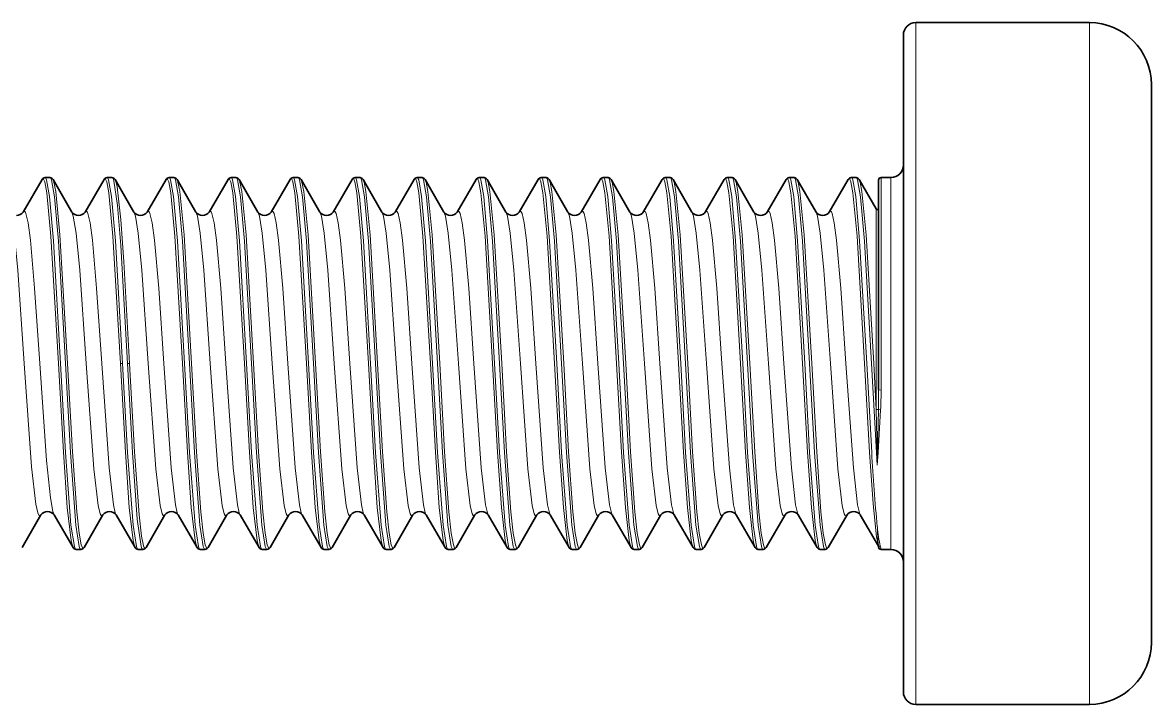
# Model space of a CAD drawing. Extents: x 145 to 857, y 42 to 790.
# Drawn here: x 719.1 to 728.2, y 357.09 to 362.59 of the extents above; entities that cross this region are included whole.
import ezdxf

# ---------------------------------------------------------------- set-up
doc = ezdxf.new("R2010")
doc.units = 0

msp = doc.modelspace()

# ---------------------------------------------------------------- linework, layer by layer
at = {"color": 7, "lineweight": 13, "ltscale": 0.101711}
for p, q in [((726.3007, 358.5208), (726.3007, 362.5892)), ((727.7007, 358.5208), (727.7007, 362.5892))]:
    msp.add_line(p, q, dxfattribs=at)
at = {"color": 7, "lineweight": 35, "ltscale": 0.034999}
for p, q in [((726.3007, 362.5892), (727.7007, 362.5892)), ((726.3007, 357.0892), (727.7007, 357.0892))]:
    msp.add_line(p, q, dxfattribs=at)
at = {"color": 7, "lineweight": 35, "ltscale": 0.098013}
msp.add_line((726.2007, 358.5687), (726.2007, 362.4892), dxfattribs=at)
at = {"color": 7, "lineweight": 35, "ltscale": 0.083218}
msp.add_line((728.2007, 358.7605), (728.2007, 362.0892), dxfattribs=at)
at = {"color": 7, "lineweight": 35, "ltscale": 0.000984192}
for p, q in [((719.2803, 361.3392), (719.3196, 361.3392)), ((719.7803, 361.3392), (719.8196, 361.3392)), ((720.2803, 361.3392), (720.3196, 361.3392)), ((720.7803, 361.3392), (720.8196, 361.3392)), ((721.2803, 361.3392), (721.3196, 361.3392)), ((721.7803, 361.3392), (721.8196, 361.3392)), ((722.2803, 361.3392), (722.3196, 361.3392)), ((722.7803, 361.3392), (722.8196, 361.3392)), ((723.2803, 361.3392), (723.3196, 361.3392)), ((723.7803, 361.3392), (723.8196, 361.3392)), ((724.2803, 361.3392), (724.3196, 361.3392)), ((724.7803, 361.3392), (724.8196, 361.3392)), ((725.2803, 361.3392), (725.3196, 361.3392)), ((725.7803, 361.3392), (725.8196, 361.3392)), ((719.5303, 358.3392), (719.5696, 358.3392)), ((720.0303, 358.3392), (720.0696, 358.3392)), ((720.5303, 358.3392), (720.5696, 358.3392)), ((721.0303, 358.3392), (721.0696, 358.3392)), ((721.5303, 358.3392), (721.5696, 358.3392)), ((722.0303, 358.3392), (722.0696, 358.3392)), ((722.5303, 358.3392), (722.5696, 358.3392)), ((723.0303, 358.3392), (723.0696, 358.3392)), ((723.5303, 358.3392), (723.5696, 358.3392)), ((724.0303, 358.3392), (724.0696, 358.3392)), ((724.5303, 358.3392), (724.5696, 358.3392)), ((725.0303, 358.3392), (725.0696, 358.3392)), ((725.5303, 358.3392), (725.5696, 358.3392))]:
    msp.add_line(p, q, dxfattribs=at)
at = {"color": 7, "lineweight": 13, "ltscale": 0.042844}
msp.add_line((726.0208, 359.6255), (726.0208, 361.3392), dxfattribs=at)
at = {"color": 7, "lineweight": 35, "ltscale": 0.001999}
for p, q in [((726.0208, 361.3392), (726.1007, 361.3392)), ((726.0208, 358.3392), (726.1007, 358.3392))]:
    msp.add_line(p, q, dxfattribs=at)
at = {"color": 7, "lineweight": 13, "ltscale": 0.055478}
msp.add_line((726.1007, 359.1201), (726.1007, 361.3392), dxfattribs=at)
at = {"color": 7, "lineweight": 35, "ltscale": 0.007572}
for p, q in [((719.2556, 361.3229), (719.1036, 361.0609)), ((719.7556, 361.3229), (719.6036, 361.0609)), ((720.2556, 361.3229), (720.1036, 361.0609)), ((720.7556, 361.3229), (720.6036, 361.0609)), ((721.2556, 361.3229), (721.1036, 361.0609)), ((721.7556, 361.3229), (721.6036, 361.0609)), ((722.2556, 361.3229), (722.1036, 361.0609)), ((722.7556, 361.3229), (722.6036, 361.0609)), ((723.2556, 361.3229), (723.1036, 361.0609)), ((723.7556, 361.3229), (723.6036, 361.0609)), ((724.2556, 361.3229), (724.1036, 361.0609)), ((724.7556, 361.3229), (724.6036, 361.0609)), ((725.2556, 361.3229), (725.1036, 361.0609)), ((725.7556, 361.3229), (725.6036, 361.0609)), ((719.5056, 358.3556), (719.3536, 358.6175)), ((720.0056, 358.3556), (719.8536, 358.6175)), ((720.5056, 358.3556), (720.3536, 358.6175)), ((721.0056, 358.3556), (720.8536, 358.6175)), ((721.5056, 358.3556), (721.3536, 358.6175)), ((722.0056, 358.3556), (721.8536, 358.6175)), ((722.5056, 358.3556), (722.3536, 358.6175)), ((723.0056, 358.3556), (722.8536, 358.6175)), ((723.5056, 358.3556), (723.3536, 358.6175)), ((724.0056, 358.3556), (723.8536, 358.6175)), ((724.5056, 358.3556), (724.3536, 358.6175)), ((725.0056, 358.3556), (724.8536, 358.6175)), ((725.5056, 358.3556), (725.3536, 358.6175))]:
    msp.add_line(p, q, dxfattribs=at)
at = {"color": 7, "lineweight": 35, "ltscale": 0.007571}
for p, q in [((719.3444, 361.3229), (719.4963, 361.0609)), ((719.8444, 361.3229), (719.9963, 361.0609)), ((720.3444, 361.3229), (720.4963, 361.0609)), ((720.8444, 361.3229), (720.9963, 361.0609)), ((721.3444, 361.3229), (721.4963, 361.0609)), ((721.8444, 361.3229), (721.9963, 361.0609)), ((722.3444, 361.3229), (722.4963, 361.0609)), ((722.8444, 361.3229), (722.9963, 361.0609)), ((723.3444, 361.3229), (723.4963, 361.0609)), ((723.8444, 361.3229), (723.9963, 361.0609)), ((724.3444, 361.3229), (724.4963, 361.0609)), ((724.8444, 361.3229), (724.9963, 361.0609)), ((725.3444, 361.3229), (725.4963, 361.0609)), ((719.0944, 358.3556), (719.2463, 358.6175)), ((719.5944, 358.3556), (719.7463, 358.6175)), ((720.0944, 358.3556), (720.2463, 358.6175)), ((720.5944, 358.3556), (720.7463, 358.6175)), ((721.0944, 358.3556), (721.2463, 358.6175)), ((721.5944, 358.3556), (721.7463, 358.6175)), ((722.0944, 358.3556), (722.2463, 358.6175)), ((722.5944, 358.3556), (722.7463, 358.6175)), ((723.0944, 358.3556), (723.2463, 358.6175)), ((723.5944, 358.3556), (723.7463, 358.6175)), ((724.0944, 358.3556), (724.2463, 358.6175)), ((724.5944, 358.3556), (724.7463, 358.6175)), ((725.0944, 358.3556), (725.2463, 358.6175)), ((725.5944, 358.3556), (725.7463, 358.6175))]:
    msp.add_line(p, q, dxfattribs=at)
at = {"color": 7, "lineweight": 35, "ltscale": 0.00686}
msp.add_line((725.8444, 361.3229), (725.9821, 361.0855), dxfattribs=at)
at = {"color": 7, "lineweight": 35, "ltscale": 0.042273}
msp.add_line((726.0007, 359.6283), (726.0007, 361.3192), dxfattribs=at)
at = {"color": 7, "lineweight": 13, "ltscale": 0.031158}
msp.add_line((725.9821, 359.8392), (725.9821, 361.0855), dxfattribs=at)
at = {"color": 7, "lineweight": 13, "ltscale": 0.017906}
for p, q in [((719.4278, 359.1241), (719.3879, 359.8392)), ((719.9278, 359.1241), (719.8879, 359.8392)), ((720.4278, 359.1241), (720.3879, 359.8392)), ((720.9278, 359.1241), (720.8879, 359.8392)), ((721.4278, 359.1241), (721.3879, 359.8392)), ((721.9278, 359.1241), (721.8879, 359.8392)), ((722.4278, 359.1241), (722.3879, 359.8392)), ((722.9278, 359.1241), (722.8879, 359.8392)), ((723.4278, 359.1241), (723.3879, 359.8392)), ((723.9278, 359.1241), (723.8879, 359.8392)), ((724.4278, 359.1241), (724.3879, 359.8392)), ((724.9278, 359.1241), (724.8879, 359.8392)), ((725.4278, 359.1241), (725.3879, 359.8392)), ((725.9278, 359.1241), (725.8879, 359.8392))]:
    msp.add_line(p, q, dxfattribs=at)
at = {"color": 7, "lineweight": 13, "ltscale": 0.018029}
for p, q in [((719.4451, 359.1201), (719.4053, 359.8401)), ((719.9451, 359.1201), (719.9053, 359.8401)), ((720.4451, 359.1201), (720.4053, 359.8401)), ((720.9451, 359.1201), (720.9053, 359.8401)), ((721.4451, 359.1201), (721.4053, 359.8401)), ((721.9451, 359.1201), (721.9053, 359.8401)), ((722.4451, 359.1201), (722.4053, 359.8401)), ((722.9451, 359.1201), (722.9053, 359.8401)), ((723.4451, 359.1201), (723.4053, 359.8401)), ((723.9451, 359.1201), (723.9053, 359.8401)), ((724.4451, 359.1201), (724.4053, 359.8401)), ((724.9451, 359.1201), (724.9053, 359.8401)), ((725.4451, 359.1201), (725.4053, 359.8401)), ((725.9451, 359.1201), (725.9053, 359.8401))]:
    msp.add_line(p, q, dxfattribs=at)
at = {"color": 7, "lineweight": 13, "ltscale": 0.017982}
for p, q in [((719.4844, 359.1201), (719.4447, 359.8383)), ((719.9844, 359.1201), (719.9447, 359.8383)), ((720.4844, 359.1201), (720.4447, 359.8383)), ((720.9844, 359.1201), (720.9447, 359.8383)), ((721.4844, 359.1201), (721.4447, 359.8383)), ((721.9844, 359.1201), (721.9447, 359.8383)), ((722.4844, 359.1201), (722.4447, 359.8383)), ((722.9844, 359.1201), (722.9447, 359.8383)), ((723.4844, 359.1201), (723.4447, 359.8383)), ((723.9844, 359.1201), (723.9447, 359.8383)), ((724.4844, 359.1201), (724.4447, 359.8383)), ((724.9844, 359.1201), (724.9447, 359.8383)), ((725.4844, 359.1201), (725.4447, 359.8383)), ((725.9844, 359.1201), (725.9447, 359.8383))]:
    msp.add_line(p, q, dxfattribs=at)
at = {"color": 7, "lineweight": 13, "ltscale": 0.017865}
for p, q in [((719.5018, 359.1257), (719.462, 359.8392)), ((720.0018, 359.1257), (719.962, 359.8392)), ((720.5018, 359.1257), (720.462, 359.8392)), ((721.0018, 359.1257), (720.962, 359.8392)), ((721.5018, 359.1257), (721.462, 359.8392)), ((722.0018, 359.1257), (721.962, 359.8392)), ((722.5018, 359.1257), (722.462, 359.8392)), ((723.0018, 359.1257), (722.962, 359.8392)), ((723.5018, 359.1257), (723.462, 359.8392)), ((724.0018, 359.1257), (723.962, 359.8392)), ((724.5018, 359.1257), (724.462, 359.8392)), ((725.0018, 359.1257), (724.962, 359.8392)), ((725.5018, 359.1257), (725.462, 359.8392))]:
    msp.add_line(p, q, dxfattribs=at)
at = {"color": 7, "lineweight": 13, "ltscale": 0.000433995}
msp.add_line((719.9053, 359.8401), (719.8879, 359.8392), dxfattribs=at)
at = {"color": 7, "lineweight": 13, "ltscale": 0.000433954}
msp.add_line((719.962, 359.8392), (719.9447, 359.8383), dxfattribs=at)
at = {"color": 7, "lineweight": 13, "ltscale": 0.009301}
msp.add_line((725.9821, 359.4677), (725.962, 359.8392), dxfattribs=at)
at = {"color": 7, "lineweight": 13, "ltscale": 0.009287}
msp.add_line((725.9821, 359.4677), (725.9821, 359.8392), dxfattribs=at)
at = {"color": 7, "lineweight": 13, "ltscale": 0.004015}
msp.add_line((726.0007, 359.6283), (725.9994, 359.4677), dxfattribs=at)
at = {"color": 7, "lineweight": 13, "ltscale": 0.00043335}
msp.add_line((725.9821, 359.4677), (725.9994, 359.4677), dxfattribs=at)
at = {"color": 7, "lineweight": 13, "ltscale": 0.008682}
for p, q in [((725.9886, 359.1205), (725.9821, 359.4677)), ((725.9994, 359.4677), (725.9928, 359.1205))]:
    msp.add_line(p, q, dxfattribs=at)
at = {"color": 7, "lineweight": 13, "ltscale": 0.008619}
msp.add_line((726.0167, 359.4643), (725.997, 359.1201), dxfattribs=at)
at = {"color": 7, "lineweight": 13, "ltscale": 0.000440197}
msp.add_line((725.9994, 359.4677), (726.0167, 359.4643), dxfattribs=at)
at = {"color": 7, "lineweight": 13, "ltscale": 0.002539}
for p, q in [((725.9907, 359.0187), (725.9844, 359.1201)), ((725.997, 359.1201), (725.9907, 359.0187))]:
    msp.add_line(p, q, dxfattribs=at)
at = {"color": 7, "lineweight": 13, "ltscale": 0.00010376}
msp.add_line((725.9886, 359.1205), (725.9928, 359.1205), dxfattribs=at)
at = {"color": 7, "lineweight": 13, "ltscale": 0.002544}
msp.add_line((725.9886, 359.1205), (725.9907, 359.0187), dxfattribs=at)
at = {"color": 7, "lineweight": 13, "ltscale": 0.000105752}
msp.add_line((725.9928, 359.1205), (725.997, 359.1201), dxfattribs=at)
at = {"color": 7, "lineweight": 13, "ltscale": 0.019522}
msp.add_line((726.1007, 358.3392), (726.1007, 359.1201), dxfattribs=at)
at = {"color": 7, "lineweight": 35, "ltscale": 0.029282}
msp.add_line((728.2007, 357.5892), (728.2007, 358.7605), dxfattribs=at)
at = {"color": 7, "lineweight": 35, "ltscale": 0.00726}
msp.add_line((725.9994, 358.3663), (725.8536, 358.6175), dxfattribs=at)
at = {"color": 7, "lineweight": 35, "ltscale": 0.034488}
msp.add_line((726.2007, 357.1892), (726.2007, 358.5687), dxfattribs=at)
at = {"color": 7, "lineweight": 13, "ltscale": 0.035789}
for p, q in [((726.3007, 357.0892), (726.3007, 358.5208)), ((727.7007, 357.0892), (727.7007, 358.5208))]:
    msp.add_line(p, q, dxfattribs=at)
at = {"color": 7, "lineweight": 13, "ltscale": 0.000205978}
msp.add_line((725.9994, 358.3709), (726.0006, 358.3627), dxfattribs=at)
at = {"color": 7, "lineweight": 13, "ltscale": 0.000113678}
msp.add_line((725.9994, 358.3709), (725.9994, 358.3663), dxfattribs=at)
at = {"color": 7, "lineweight": 35, "ltscale": 9.50587e-05}
msp.add_line((725.9994, 358.3663), (726.0006, 358.3627), dxfattribs=at)
at = {"color": 7, "lineweight": 35, "ltscale": 7.01904e-05}
msp.add_line((726.0007, 358.3592), (726.0007, 358.362), dxfattribs=at)
at = {"color": 7, "lineweight": 13, "ltscale": 0.00048842}
msp.add_line((726.0167, 358.3612), (726.0208, 358.3421), dxfattribs=at)
at = {"color": 7, "lineweight": 13, "ltscale": 7.17163e-05}
msp.add_line((726.0208, 358.3392), (726.0208, 358.3421), dxfattribs=at)
at = {"color": 7, "lineweight": 13}
for points in [[(719.4053, 359.8401), (719.3481, 360.8274), (719.3167, 361.1852), (719.2926, 361.3213), (719.2872, 361.3336), (719.2844, 361.3372), (719.2817, 361.339), (719.2803, 361.3392)], [(719.4447, 359.8383), (719.3875, 360.8266), (719.3561, 361.1849), (719.332, 361.3212), (719.3265, 361.3336), (719.3238, 361.3372), (719.321, 361.339), (719.3196, 361.3392)], [(719.9053, 359.8401), (719.8481, 360.8274), (719.8167, 361.1852), (719.7926, 361.3213), (719.7872, 361.3336), (719.7844, 361.3372), (719.7817, 361.339), (719.7803, 361.3392)], [(719.8196, 361.3392), (719.8214, 361.3389), (719.8247, 361.3362), (719.8281, 361.3308), (719.8348, 361.3123), (719.8639, 361.1132), (719.89, 360.7907), (719.9447, 359.8383)], [(720.4053, 359.8401), (720.3481, 360.8274), (720.3167, 361.1852), (720.2926, 361.3213), (720.2872, 361.3336), (720.2844, 361.3372), (720.2817, 361.339), (720.2803, 361.3392)], [(720.4447, 359.8383), (720.3875, 360.8266), (720.3561, 361.1849), (720.332, 361.3212), (720.3265, 361.3336), (720.3238, 361.3372), (720.321, 361.339), (720.3196, 361.3392)], [(720.9053, 359.8401), (720.8481, 360.8274), (720.8167, 361.1852), (720.7926, 361.3213), (720.7872, 361.3336), (720.7844, 361.3372), (720.7817, 361.339), (720.7803, 361.3392)], [(720.9447, 359.8383), (720.8875, 360.8266), (720.8561, 361.1849), (720.832, 361.3212), (720.8265, 361.3336), (720.8238, 361.3372), (720.821, 361.339), (720.8196, 361.3392)], [(721.4053, 359.8401), (721.3481, 360.8274), (721.3167, 361.1852), (721.2926, 361.3213), (721.2872, 361.3336), (721.2844, 361.3372), (721.2817, 361.339), (721.2803, 361.3392)], [(721.4447, 359.8383), (721.3875, 360.8266), (721.3561, 361.1849), (721.332, 361.3212), (721.3265, 361.3336), (721.3238, 361.3372), (721.321, 361.339), (721.3196, 361.3392)], [(721.9053, 359.8401), (721.8481, 360.8274), (721.8167, 361.1852), (721.7926, 361.3213), (721.7872, 361.3336), (721.7844, 361.3372), (721.7817, 361.339), (721.7803, 361.3392)], [(721.9447, 359.8383), (721.8875, 360.8266), (721.8561, 361.1849), (721.832, 361.3212), (721.8265, 361.3336), (721.8238, 361.3372), (721.821, 361.339), (721.8196, 361.3392)], [(722.4053, 359.8401), (722.3481, 360.8274), (722.3167, 361.1852), (722.2926, 361.3213), (722.2872, 361.3336), (722.2844, 361.3372), (722.2817, 361.339), (722.2803, 361.3392)], [(722.4447, 359.8383), (722.3875, 360.8266), (722.3561, 361.1849), (722.332, 361.3212), (722.3265, 361.3336), (722.3238, 361.3372), (722.321, 361.339), (722.3196, 361.3392)], [(722.9053, 359.8401), (722.8481, 360.8274), (722.8167, 361.1852), (722.7926, 361.3213), (722.7872, 361.3336), (722.7844, 361.3372), (722.7817, 361.339), (722.7803, 361.3392)], [(722.9447, 359.8383), (722.8875, 360.8266), (722.8561, 361.1849), (722.832, 361.3212), (722.8265, 361.3336), (722.8238, 361.3372), (722.821, 361.339), (722.8196, 361.3392)], [(723.4053, 359.8401), (723.3481, 360.8274), (723.3167, 361.1852), (723.2926, 361.3213), (723.2872, 361.3336), (723.2844, 361.3372), (723.2817, 361.339), (723.2803, 361.3392)], [(723.4447, 359.8383), (723.3875, 360.8266), (723.3561, 361.1849), (723.332, 361.3212), (723.3265, 361.3336), (723.3238, 361.3372), (723.321, 361.339), (723.3196, 361.3392)], [(723.9053, 359.8401), (723.8481, 360.8274), (723.8167, 361.1852), (723.7926, 361.3213), (723.7872, 361.3336), (723.7844, 361.3372), (723.7817, 361.339), (723.7803, 361.3392)], [(723.9447, 359.8383), (723.8875, 360.8266), (723.8561, 361.1849), (723.832, 361.3212), (723.8265, 361.3336), (723.8238, 361.3372), (723.821, 361.339), (723.8196, 361.3392)], [(724.4053, 359.8401), (724.3481, 360.8274), (724.3167, 361.1852), (724.2926, 361.3213), (724.2872, 361.3336), (724.2844, 361.3372), (724.2817, 361.339), (724.2803, 361.3392)], [(724.4447, 359.8383), (724.3875, 360.8266), (724.3561, 361.1849), (724.332, 361.3212), (724.3265, 361.3336), (724.3238, 361.3372), (724.321, 361.339), (724.3196, 361.3392)], [(724.9053, 359.8401), (724.8481, 360.8274), (724.8167, 361.1852), (724.7926, 361.3213), (724.7872, 361.3336), (724.7844, 361.3372), (724.7817, 361.339), (724.7803, 361.3392)], [(724.9447, 359.8383), (724.8875, 360.8266), (724.8561, 361.1849), (724.832, 361.3212), (724.8265, 361.3336), (724.8238, 361.3372), (724.821, 361.339), (724.8196, 361.3392)], [(725.4053, 359.8401), (725.3481, 360.8274), (725.3167, 361.1852), (725.2926, 361.3213), (725.2872, 361.3336), (725.2844, 361.3372), (725.2817, 361.339), (725.2803, 361.3392)], [(725.4447, 359.8383), (725.3875, 360.8266), (725.3561, 361.1849), (725.332, 361.3212), (725.3265, 361.3336), (725.3238, 361.3372), (725.321, 361.339), (725.3196, 361.3392)], [(725.9053, 359.8401), (725.8481, 360.8274), (725.8167, 361.1852), (725.7926, 361.3213), (725.7872, 361.3336), (725.7844, 361.3372), (725.7817, 361.339), (725.7803, 361.3392)], [(725.9447, 359.8383), (725.8875, 360.8266), (725.8561, 361.1849), (725.832, 361.3212), (725.8265, 361.3336), (725.8238, 361.3372), (725.821, 361.339), (725.8196, 361.3392)], [(719.3879, 359.8392), (719.3275, 360.866), (719.2941, 361.2169), (719.2772, 361.3055), (719.2686, 361.3255), (719.2657, 361.3283), (719.2643, 361.329), (719.2621, 361.3291), (719.2599, 361.3281), (719.2556, 361.3229)], [(719.462, 359.8392), (719.4006, 360.8774), (719.3668, 361.2264), (719.3519, 361.3032), (719.3444, 361.3229)], [(719.8879, 359.8392), (719.8275, 360.866), (719.7941, 361.2169), (719.7772, 361.3055), (719.7686, 361.3255), (719.7657, 361.3283), (719.7643, 361.329), (719.7621, 361.3291), (719.7599, 361.3281), (719.7556, 361.3229)], [(719.8444, 361.3229), (719.8497, 361.3102), (719.8604, 361.2653), (719.8911, 360.9989), (719.9154, 360.663), (719.962, 359.8392)], [(720.3879, 359.8392), (720.3275, 360.866), (720.2941, 361.2169), (720.2772, 361.3055), (720.2686, 361.3255), (720.2657, 361.3283), (720.2643, 361.329), (720.2621, 361.3291), (720.2599, 361.3281), (720.2556, 361.3229)], [(720.462, 359.8392), (720.4006, 360.8774), (720.3668, 361.2264), (720.3519, 361.3032), (720.3444, 361.3229)], [(720.8879, 359.8392), (720.8275, 360.866), (720.7941, 361.2169), (720.7772, 361.3055), (720.7686, 361.3255), (720.7657, 361.3283), (720.7643, 361.329), (720.7621, 361.3291), (720.7599, 361.3281), (720.7556, 361.3229)], [(720.962, 359.8392), (720.9006, 360.8774), (720.8668, 361.2264), (720.8519, 361.3032), (720.8444, 361.3229)], [(721.3879, 359.8392), (721.3275, 360.866), (721.2941, 361.2169), (721.2772, 361.3055), (721.2686, 361.3255), (721.2657, 361.3283), (721.2643, 361.329), (721.2621, 361.3291), (721.2599, 361.3281), (721.2556, 361.3229)], [(721.462, 359.8392), (721.4006, 360.8774), (721.3668, 361.2264), (721.3519, 361.3032), (721.3444, 361.3229)], [(721.8879, 359.8392), (721.8275, 360.866), (721.7941, 361.2169), (721.7772, 361.3055), (721.7686, 361.3255), (721.7657, 361.3283), (721.7643, 361.329), (721.7621, 361.3291), (721.7599, 361.3281), (721.7556, 361.3229)], [(721.962, 359.8392), (721.9006, 360.8774), (721.8668, 361.2264), (721.8519, 361.3032), (721.8444, 361.3229)], [(722.3879, 359.8392), (722.3275, 360.866), (722.2941, 361.2169), (722.2772, 361.3055), (722.2686, 361.3255), (722.2657, 361.3283), (722.2643, 361.329), (722.2621, 361.3291), (722.2599, 361.3281), (722.2556, 361.3229)], [(722.462, 359.8392), (722.4006, 360.8774), (722.3668, 361.2264), (722.3519, 361.3032), (722.3444, 361.3229)], [(722.8879, 359.8392), (722.8275, 360.866), (722.7941, 361.2169), (722.7772, 361.3055), (722.7686, 361.3255), (722.7657, 361.3283), (722.7643, 361.329), (722.7621, 361.3291), (722.7599, 361.3281), (722.7556, 361.3229)], [(722.962, 359.8392), (722.9006, 360.8774), (722.8668, 361.2264), (722.8519, 361.3032), (722.8444, 361.3229)], [(723.3879, 359.8392), (723.3275, 360.866), (723.2941, 361.2169), (723.2772, 361.3055), (723.2686, 361.3255), (723.2657, 361.3283), (723.2643, 361.329), (723.2621, 361.3291), (723.2599, 361.3281), (723.2556, 361.3229)], [(723.462, 359.8392), (723.4006, 360.8774), (723.3668, 361.2264), (723.3519, 361.3032), (723.3444, 361.3229)], [(723.8879, 359.8392), (723.8275, 360.866), (723.7941, 361.2169), (723.7772, 361.3055), (723.7686, 361.3255), (723.7657, 361.3283), (723.7643, 361.329), (723.7621, 361.3291), (723.7599, 361.3281), (723.7556, 361.3229)], [(723.962, 359.8392), (723.9006, 360.8774), (723.8668, 361.2264), (723.8519, 361.3032), (723.8444, 361.3229)], [(724.3879, 359.8392), (724.3275, 360.866), (724.2941, 361.2169), (724.2772, 361.3055), (724.2686, 361.3255), (724.2657, 361.3283), (724.2643, 361.329), (724.2621, 361.3291), (724.2599, 361.3281), (724.2556, 361.3229)], [(724.462, 359.8392), (724.4006, 360.8774), (724.3668, 361.2264), (724.3519, 361.3032), (724.3444, 361.3229)], [(724.8879, 359.8392), (724.8275, 360.866), (724.7941, 361.2169), (724.7772, 361.3055), (724.7686, 361.3255), (724.7657, 361.3283), (724.7643, 361.329), (724.7621, 361.3291), (724.7599, 361.3281), (724.7556, 361.3229)], [(724.962, 359.8392), (724.9006, 360.8774), (724.8668, 361.2264), (724.8519, 361.3032), (724.8444, 361.3229)], [(725.3879, 359.8392), (725.3275, 360.866), (725.2941, 361.2169), (725.2772, 361.3055), (725.2686, 361.3255), (725.2657, 361.3283), (725.2643, 361.329), (725.2621, 361.3291), (725.2599, 361.3281), (725.2556, 361.3229)], [(725.462, 359.8392), (725.4006, 360.8774), (725.3668, 361.2264), (725.3519, 361.3032), (725.3444, 361.3229)], [(725.8879, 359.8392), (725.8275, 360.866), (725.7941, 361.2169), (725.7772, 361.3055), (725.7686, 361.3255), (725.7657, 361.3283), (725.7643, 361.329), (725.7621, 361.3291), (725.7599, 361.3281), (725.7556, 361.3229)], [(725.962, 359.8392), (725.9006, 360.8774), (725.8668, 361.2264), (725.8519, 361.3032), (725.8444, 361.3229)], [(719.1036, 361.0609), (719.1076, 361.0663), (719.1096, 361.0678), (719.1127, 361.0686), (719.1142, 361.0683), (719.1172, 361.0664), (719.1202, 361.0627), (719.1262, 361.0503), (719.1438, 360.9745), (719.1625, 360.8341), (719.1963, 360.4476), (719.2375, 359.8392)], [(719.6036, 361.0609), (719.6076, 361.0663), (719.6096, 361.0678), (719.6127, 361.0686), (719.6142, 361.0683), (719.6172, 361.0664), (719.6202, 361.0627), (719.6262, 361.0503), (719.6438, 360.9745), (719.6625, 360.8341), (719.6963, 360.4476), (719.7375, 359.8392)], [(720.1036, 361.0609), (720.1076, 361.0663), (720.1096, 361.0678), (720.1127, 361.0686), (720.1142, 361.0683), (720.1172, 361.0664), (720.1202, 361.0627), (720.1262, 361.0503), (720.1438, 360.9745), (720.1625, 360.8341), (720.1963, 360.4476), (720.2375, 359.8392)], [(720.6036, 361.0609), (720.6076, 361.0663), (720.6096, 361.0678), (720.6127, 361.0686), (720.6142, 361.0683), (720.6172, 361.0664), (720.6202, 361.0627), (720.6262, 361.0503), (720.6438, 360.9745), (720.6625, 360.8341), (720.6963, 360.4476), (720.7375, 359.8392)], [(721.1036, 361.0609), (721.1076, 361.0663), (721.1096, 361.0678), (721.1127, 361.0686), (721.1142, 361.0683), (721.1172, 361.0664), (721.1202, 361.0627), (721.1262, 361.0503), (721.1438, 360.9745), (721.1625, 360.8341), (721.1963, 360.4476), (721.2375, 359.8392)], [(721.6036, 361.0609), (721.6076, 361.0663), (721.6096, 361.0678), (721.6127, 361.0686), (721.6142, 361.0683), (721.6172, 361.0664), (721.6202, 361.0627), (721.6262, 361.0503), (721.6438, 360.9745), (721.6625, 360.8341), (721.6963, 360.4476), (721.7375, 359.8392)], [(722.1036, 361.0609), (722.1076, 361.0663), (722.1096, 361.0678), (722.1127, 361.0686), (722.1142, 361.0683), (722.1172, 361.0664), (722.1202, 361.0627), (722.1262, 361.0503), (722.1438, 360.9745), (722.1625, 360.8341), (722.1963, 360.4476), (722.2375, 359.8392)], [(722.6036, 361.0609), (722.6076, 361.0663), (722.6096, 361.0678), (722.6127, 361.0686), (722.6142, 361.0683), (722.6172, 361.0664), (722.6202, 361.0627), (722.6262, 361.0503), (722.6438, 360.9745), (722.6625, 360.8341), (722.6963, 360.4476), (722.7375, 359.8392)], [(723.1036, 361.0609), (723.1076, 361.0663), (723.1096, 361.0678), (723.1127, 361.0686), (723.1142, 361.0683), (723.1172, 361.0664), (723.1202, 361.0627), (723.1262, 361.0503), (723.1438, 360.9745), (723.1625, 360.8341), (723.1963, 360.4476), (723.2375, 359.8392)], [(723.6036, 361.0609), (723.6076, 361.0663), (723.6096, 361.0678), (723.6127, 361.0686), (723.6142, 361.0683), (723.6172, 361.0664), (723.6202, 361.0627), (723.6262, 361.0503), (723.6438, 360.9745), (723.6625, 360.8341), (723.6963, 360.4476), (723.7375, 359.8392)], [(724.1036, 361.0609), (724.1076, 361.0663), (724.1096, 361.0678), (724.1127, 361.0686), (724.1142, 361.0683), (724.1172, 361.0664), (724.1202, 361.0627), (724.1262, 361.0503), (724.1438, 360.9745), (724.1625, 360.8341), (724.1963, 360.4476), (724.2375, 359.8392)], [(724.6036, 361.0609), (724.6076, 361.0663), (724.6096, 361.0678), (724.6127, 361.0686), (724.6142, 361.0683), (724.6172, 361.0664), (724.6202, 361.0627), (724.6262, 361.0503), (724.6438, 360.9745), (724.6625, 360.8341), (724.6963, 360.4476), (724.7375, 359.8392)], [(725.1036, 361.0609), (725.1076, 361.0663), (725.1096, 361.0678), (725.1127, 361.0686), (725.1142, 361.0683), (725.1172, 361.0664), (725.1202, 361.0627), (725.1262, 361.0503), (725.1438, 360.9745), (725.1625, 360.8341), (725.1963, 360.4476), (725.2375, 359.8392)], [(725.6036, 361.0609), (725.6076, 361.0663), (725.6096, 361.0678), (725.6127, 361.0686), (725.6142, 361.0683), (725.6172, 361.0664), (725.6202, 361.0627), (725.6262, 361.0503), (725.6438, 360.9745), (725.6625, 360.8341), (725.6963, 360.4476), (725.7375, 359.8392)], [(718.9963, 361.0609), (719.0082, 361.027), (719.0309, 360.8905), (719.0602, 360.5908), (719.1125, 359.8392)], [(719.4963, 361.0609), (719.5082, 361.027), (719.5309, 360.8905), (719.5602, 360.5908), (719.6125, 359.8392)], [(719.9963, 361.0609), (720.0082, 361.027), (720.0309, 360.8905), (720.0602, 360.5908), (720.1125, 359.8392)], [(720.4963, 361.0609), (720.5082, 361.027), (720.5309, 360.8905), (720.5602, 360.5908), (720.6125, 359.8392)], [(720.9963, 361.0609), (721.0082, 361.027), (721.0309, 360.8905), (721.0602, 360.5908), (721.1125, 359.8392)], [(721.4963, 361.0609), (721.5082, 361.027), (721.5309, 360.8905), (721.5602, 360.5908), (721.6125, 359.8392)], [(721.9963, 361.0609), (722.0082, 361.027), (722.0309, 360.8905), (722.0602, 360.5908), (722.1125, 359.8392)], [(722.4963, 361.0609), (722.5082, 361.027), (722.5309, 360.8905), (722.5602, 360.5908), (722.6125, 359.8392)], [(722.9963, 361.0609), (723.0082, 361.027), (723.0309, 360.8905), (723.0602, 360.5908), (723.1125, 359.8392)], [(723.4963, 361.0609), (723.5082, 361.027), (723.5309, 360.8905), (723.5602, 360.5908), (723.6125, 359.8392)], [(723.9963, 361.0609), (724.0082, 361.027), (724.0309, 360.8905), (724.0602, 360.5908), (724.1125, 359.8392)], [(724.4963, 361.0609), (724.5082, 361.027), (724.5309, 360.8905), (724.5602, 360.5908), (724.6125, 359.8392)], [(724.9963, 361.0609), (725.0082, 361.027), (725.0309, 360.8905), (725.0602, 360.5908), (725.1125, 359.8392)], [(725.4963, 361.0609), (725.5082, 361.027), (725.5309, 360.8905), (725.5602, 360.5908), (725.6125, 359.8392)], [(719.1125, 359.8392), (719.1719, 359.0047), (719.2059, 358.7057), (719.2217, 358.6339), (719.2299, 358.6154), (719.2335, 358.6114), (719.2354, 358.6103), (719.2395, 358.6102), (719.2422, 358.612), (719.2463, 358.6175)], [(719.2375, 359.8392), (719.2924, 359.0568), (719.3234, 358.7553), (719.3433, 358.6456), (719.3536, 358.6175)], [(719.6125, 359.8392), (719.6732, 358.9904), (719.708, 358.6934), (719.7239, 358.6278), (719.732, 358.6128), (719.7361, 358.61), (719.7402, 358.6106), (719.7443, 358.6143), (719.7463, 358.6175)], [(719.7375, 359.8392), (719.7975, 358.9977), (719.8319, 358.6996), (719.8463, 358.6353), (719.8536, 358.6175)], [(720.1125, 359.8392), (720.1732, 358.9904), (720.208, 358.6934), (720.2239, 358.6278), (720.232, 358.6128), (720.2361, 358.61), (720.2402, 358.6106), (720.2443, 358.6143), (720.2463, 358.6175)], [(720.2375, 359.8392), (720.2975, 358.9977), (720.3319, 358.6996), (720.3463, 358.6353), (720.3536, 358.6175)], [(720.6125, 359.8392), (720.6732, 358.9904), (720.708, 358.6934), (720.7239, 358.6278), (720.732, 358.6128), (720.7361, 358.61), (720.7402, 358.6106), (720.7443, 358.6143), (720.7463, 358.6175)], [(720.7375, 359.8392), (720.7975, 358.9977), (720.8319, 358.6996), (720.8463, 358.6353), (720.8536, 358.6175)], [(721.1125, 359.8392), (721.1732, 358.9904), (721.208, 358.6934), (721.2239, 358.6278), (721.232, 358.6128), (721.2361, 358.61), (721.2402, 358.6106), (721.2443, 358.6143), (721.2463, 358.6175)], [(721.2375, 359.8392), (721.2975, 358.9977), (721.3319, 358.6996), (721.3463, 358.6353), (721.3536, 358.6175)], [(721.6125, 359.8392), (721.6732, 358.9904), (721.708, 358.6934), (721.7239, 358.6278), (721.732, 358.6128), (721.7361, 358.61), (721.7402, 358.6106), (721.7443, 358.6143), (721.7463, 358.6175)], [(721.7375, 359.8392), (721.7975, 358.9977), (721.8319, 358.6996), (721.8463, 358.6353), (721.8536, 358.6175)], [(722.1125, 359.8392), (722.1732, 358.9904), (722.208, 358.6934), (722.2239, 358.6278), (722.232, 358.6128), (722.2361, 358.61), (722.2402, 358.6106), (722.2443, 358.6143), (722.2463, 358.6175)], [(722.2375, 359.8392), (722.2975, 358.9977), (722.3319, 358.6996), (722.3463, 358.6353), (722.3536, 358.6175)], [(722.6125, 359.8392), (722.6732, 358.9904), (722.708, 358.6934), (722.7239, 358.6278), (722.732, 358.6128), (722.7361, 358.61), (722.7402, 358.6106), (722.7443, 358.6143), (722.7463, 358.6175)], [(722.7375, 359.8392), (722.7975, 358.9977), (722.8319, 358.6996), (722.8463, 358.6353), (722.8536, 358.6175)], [(723.1125, 359.8392), (723.1732, 358.9904), (723.208, 358.6934), (723.2239, 358.6278), (723.232, 358.6128), (723.2361, 358.61), (723.2402, 358.6106), (723.2443, 358.6143), (723.2463, 358.6175)], [(723.2375, 359.8392), (723.2975, 358.9977), (723.3319, 358.6996), (723.3463, 358.6353), (723.3536, 358.6175)], [(723.6125, 359.8392), (723.6732, 358.9904), (723.708, 358.6934), (723.7239, 358.6278), (723.732, 358.6128), (723.7361, 358.61), (723.7402, 358.6106), (723.7443, 358.6143), (723.7463, 358.6175)], [(723.7375, 359.8392), (723.7975, 358.9977), (723.8319, 358.6996), (723.8463, 358.6353), (723.8536, 358.6175)], [(724.1125, 359.8392), (724.1732, 358.9904), (724.208, 358.6934), (724.2239, 358.6278), (724.232, 358.6128), (724.2361, 358.61), (724.2402, 358.6106), (724.2443, 358.6143), (724.2463, 358.6175)], [(724.2375, 359.8392), (724.2975, 358.9977), (724.3319, 358.6996), (724.3463, 358.6353), (724.3536, 358.6175)], [(724.6125, 359.8392), (724.6732, 358.9904), (724.708, 358.6934), (724.7239, 358.6278), (724.732, 358.6128), (724.7361, 358.61), (724.7402, 358.6106), (724.7443, 358.6143), (724.7463, 358.6175)], [(724.7375, 359.8392), (724.7975, 358.9977), (724.8319, 358.6996), (724.8463, 358.6353), (724.8536, 358.6175)], [(725.1125, 359.8392), (725.1732, 358.9904), (725.208, 358.6934), (725.2239, 358.6278), (725.232, 358.6128), (725.2361, 358.61), (725.2402, 358.6106), (725.2443, 358.6143), (725.2463, 358.6175)], [(725.2375, 359.8392), (725.2975, 358.9977), (725.3319, 358.6996), (725.3463, 358.6353), (725.3536, 358.6175)], [(725.6125, 359.8392), (725.6732, 358.9904), (725.708, 358.6934), (725.7239, 358.6278), (725.732, 358.6128), (725.7361, 358.61), (725.7402, 358.6106), (725.7443, 358.6143), (725.7463, 358.6175)], [(725.7375, 359.8392), (725.7975, 358.9977), (725.8319, 358.6996), (725.8463, 358.6353), (725.8536, 358.6175)], [(719.5056, 358.3556), (719.5002, 358.3681), (719.4896, 358.4126), (719.4592, 358.6764), (719.4278, 359.1241)], [(719.5303, 358.3392), (719.5287, 358.3395), (719.5256, 358.3418), (719.5225, 358.3464), (719.5164, 358.3623), (719.4893, 358.5346), (719.4451, 359.1201)], [(719.5696, 358.3392), (719.5681, 358.3395), (719.565, 358.3418), (719.5619, 358.3464), (719.5557, 358.3623), (719.5286, 358.5346), (719.4844, 359.1201)], [(719.5944, 358.3556), (719.5899, 358.3502), (719.5876, 358.3493), (719.5854, 358.3495), (719.5839, 358.3503), (719.5809, 358.3535), (719.5721, 358.3754), (719.5546, 358.4709), (719.5362, 358.6431), (719.5018, 359.1257)], [(720.0056, 358.3556), (720.0002, 358.3681), (719.9896, 358.4126), (719.9592, 358.6764), (719.9278, 359.1241)], [(720.0303, 358.3392), (720.0287, 358.3395), (720.0256, 358.3418), (720.0225, 358.3464), (720.0164, 358.3623), (719.9893, 358.5346), (719.9451, 359.1201)], [(719.9844, 359.1201), (720.0236, 358.5835), (720.0558, 358.3621), (720.0613, 358.3475), (720.065, 358.3418), (720.0669, 358.3401), (720.0696, 358.3392)], [(720.0018, 359.1257), (720.0383, 358.6195), (720.058, 358.4471), (720.074, 358.3691), (720.0794, 358.356), (720.0822, 358.352), (720.0848, 358.3498), (720.0862, 358.3493), (720.0889, 358.3496), (720.0907, 358.3509), (720.0944, 358.3556)], [(720.5056, 358.3556), (720.5002, 358.3681), (720.4896, 358.4126), (720.4592, 358.6764), (720.4278, 359.1241)], [(720.5303, 358.3392), (720.5287, 358.3395), (720.5256, 358.3418), (720.5225, 358.3464), (720.5164, 358.3623), (720.4893, 358.5346), (720.4451, 359.1201)], [(720.5696, 358.3392), (720.5681, 358.3395), (720.565, 358.3418), (720.5619, 358.3464), (720.5557, 358.3623), (720.5286, 358.5346), (720.4844, 359.1201)], [(720.5944, 358.3556), (720.5899, 358.3502), (720.5876, 358.3493), (720.5854, 358.3495), (720.5839, 358.3503), (720.5809, 358.3535), (720.5721, 358.3754), (720.5546, 358.4709), (720.5362, 358.6431), (720.5018, 359.1257)], [(721.0056, 358.3556), (721.0002, 358.3681), (720.9896, 358.4126), (720.9592, 358.6764), (720.9278, 359.1241)], [(721.0303, 358.3392), (721.0287, 358.3395), (721.0256, 358.3418), (721.0225, 358.3464), (721.0164, 358.3623), (720.9893, 358.5346), (720.9451, 359.1201)], [(721.0696, 358.3392), (721.0681, 358.3395), (721.065, 358.3418), (721.0619, 358.3464), (721.0557, 358.3623), (721.0286, 358.5346), (720.9844, 359.1201)], [(721.0944, 358.3556), (721.0899, 358.3502), (721.0876, 358.3493), (721.0854, 358.3495), (721.0839, 358.3503), (721.0809, 358.3535), (721.0721, 358.3754), (721.0546, 358.4709), (721.0362, 358.6431), (721.0018, 359.1257)], [(721.5056, 358.3556), (721.5002, 358.3681), (721.4896, 358.4126), (721.4592, 358.6764), (721.4278, 359.1241)], [(721.5303, 358.3392), (721.5287, 358.3395), (721.5256, 358.3418), (721.5225, 358.3464), (721.5164, 358.3623), (721.4893, 358.5346), (721.4451, 359.1201)], [(721.5696, 358.3392), (721.5681, 358.3395), (721.565, 358.3418), (721.5619, 358.3464), (721.5557, 358.3623), (721.5286, 358.5346), (721.4844, 359.1201)], [(721.5944, 358.3556), (721.5899, 358.3502), (721.5876, 358.3493), (721.5854, 358.3495), (721.5839, 358.3503), (721.5809, 358.3535), (721.5721, 358.3754), (721.5546, 358.4709), (721.5362, 358.6431), (721.5018, 359.1257)], [(722.0056, 358.3556), (722.0002, 358.3681), (721.9896, 358.4126), (721.9592, 358.6764), (721.9278, 359.1241)], [(722.0303, 358.3392), (722.0287, 358.3395), (722.0256, 358.3418), (722.0225, 358.3464), (722.0164, 358.3623), (721.9893, 358.5346), (721.9451, 359.1201)], [(722.0696, 358.3392), (722.0681, 358.3395), (722.065, 358.3418), (722.0619, 358.3464), (722.0557, 358.3623), (722.0286, 358.5346), (721.9844, 359.1201)], [(722.0944, 358.3556), (722.0899, 358.3502), (722.0876, 358.3493), (722.0854, 358.3495), (722.0839, 358.3503), (722.0809, 358.3535), (722.0721, 358.3754), (722.0546, 358.4709), (722.0362, 358.6431), (722.0018, 359.1257)], [(722.5056, 358.3556), (722.5002, 358.3681), (722.4896, 358.4126), (722.4592, 358.6764), (722.4278, 359.1241)], [(722.5303, 358.3392), (722.5287, 358.3395), (722.5256, 358.3418), (722.5225, 358.3464), (722.5164, 358.3623), (722.4893, 358.5346), (722.4451, 359.1201)], [(722.5696, 358.3392), (722.5681, 358.3395), (722.565, 358.3418), (722.5619, 358.3464), (722.5557, 358.3623), (722.5286, 358.5346), (722.4844, 359.1201)], [(722.5944, 358.3556), (722.5899, 358.3502), (722.5876, 358.3493), (722.5854, 358.3495), (722.5839, 358.3503), (722.5809, 358.3535), (722.5721, 358.3754), (722.5546, 358.4709), (722.5362, 358.6431), (722.5018, 359.1257)], [(723.0056, 358.3556), (723.0002, 358.3681), (722.9896, 358.4126), (722.9592, 358.6764), (722.9278, 359.1241)], [(723.0303, 358.3392), (723.0287, 358.3395), (723.0256, 358.3418), (723.0225, 358.3464), (723.0164, 358.3623), (722.9893, 358.5346), (722.9451, 359.1201)], [(723.0696, 358.3392), (723.0681, 358.3395), (723.065, 358.3418), (723.0619, 358.3464), (723.0557, 358.3623), (723.0286, 358.5346), (722.9844, 359.1201)], [(723.0944, 358.3556), (723.0899, 358.3502), (723.0876, 358.3493), (723.0854, 358.3495), (723.0839, 358.3503), (723.0809, 358.3535), (723.0721, 358.3754), (723.0546, 358.4709), (723.0362, 358.6431), (723.0018, 359.1257)], [(723.5056, 358.3556), (723.5002, 358.3681), (723.4896, 358.4126), (723.4592, 358.6764), (723.4278, 359.1241)], [(723.5303, 358.3392), (723.5287, 358.3395), (723.5256, 358.3418), (723.5225, 358.3464), (723.5164, 358.3623), (723.4893, 358.5346), (723.4451, 359.1201)], [(723.5696, 358.3392), (723.5681, 358.3395), (723.565, 358.3418), (723.5619, 358.3464), (723.5557, 358.3623), (723.5286, 358.5346), (723.4844, 359.1201)], [(723.5944, 358.3556), (723.5899, 358.3502), (723.5876, 358.3493), (723.5854, 358.3495), (723.5839, 358.3503), (723.5809, 358.3535), (723.5721, 358.3754), (723.5546, 358.4709), (723.5362, 358.6431), (723.5018, 359.1257)], [(724.0056, 358.3556), (724.0002, 358.3681), (723.9896, 358.4126), (723.9592, 358.6764), (723.9278, 359.1241)], [(724.0303, 358.3392), (724.0287, 358.3395), (724.0256, 358.3418), (724.0225, 358.3464), (724.0164, 358.3623), (723.9893, 358.5346), (723.9451, 359.1201)], [(724.0696, 358.3392), (724.0681, 358.3395), (724.065, 358.3418), (724.0619, 358.3464), (724.0557, 358.3623), (724.0286, 358.5346), (723.9844, 359.1201)], [(724.0944, 358.3556), (724.0899, 358.3502), (724.0876, 358.3493), (724.0854, 358.3495), (724.0839, 358.3503), (724.0809, 358.3535), (724.0721, 358.3754), (724.0546, 358.4709), (724.0362, 358.6431), (724.0018, 359.1257)], [(724.5056, 358.3556), (724.5002, 358.3681), (724.4896, 358.4126), (724.4592, 358.6764), (724.4278, 359.1241)], [(724.5303, 358.3392), (724.5287, 358.3395), (724.5256, 358.3418), (724.5225, 358.3464), (724.5164, 358.3623), (724.4893, 358.5346), (724.4451, 359.1201)], [(724.5696, 358.3392), (724.5681, 358.3395), (724.565, 358.3418), (724.5619, 358.3464), (724.5557, 358.3623), (724.5286, 358.5346), (724.4844, 359.1201)], [(724.5944, 358.3556), (724.5899, 358.3502), (724.5876, 358.3493), (724.5854, 358.3495), (724.5839, 358.3503), (724.5809, 358.3535), (724.5721, 358.3754), (724.5546, 358.4709), (724.5362, 358.6431), (724.5018, 359.1257)], [(725.0056, 358.3556), (725.0002, 358.3681), (724.9896, 358.4126), (724.9592, 358.6764), (724.9278, 359.1241)], [(725.0303, 358.3392), (725.0287, 358.3395), (725.0256, 358.3418), (725.0225, 358.3464), (725.0164, 358.3623), (724.9893, 358.5346), (724.9451, 359.1201)], [(725.0696, 358.3392), (725.0681, 358.3395), (725.065, 358.3418), (725.0619, 358.3464), (725.0557, 358.3623), (725.0286, 358.5346), (724.9844, 359.1201)], [(725.0944, 358.3556), (725.0899, 358.3502), (725.0876, 358.3493), (725.0854, 358.3495), (725.0839, 358.3503), (725.0809, 358.3535), (725.0721, 358.3754), (725.0546, 358.4709), (725.0362, 358.6431), (725.0018, 359.1257)], [(725.5056, 358.3556), (725.5002, 358.3681), (725.4896, 358.4126), (725.4592, 358.6764), (725.4278, 359.1241)], [(725.5303, 358.3392), (725.5287, 358.3395), (725.5256, 358.3418), (725.5225, 358.3464), (725.5164, 358.3623), (725.4893, 358.5346), (725.4451, 359.1201)], [(725.5696, 358.3392), (725.5681, 358.3395), (725.565, 358.3418), (725.5619, 358.3464), (725.5557, 358.3623), (725.5286, 358.5346), (725.4844, 359.1201)], [(725.5944, 358.3556), (725.5899, 358.3502), (725.5876, 358.3493), (725.5854, 358.3495), (725.5839, 358.3503), (725.5809, 358.3535), (725.5721, 358.3754), (725.5546, 358.4709), (725.5362, 358.6431), (725.5018, 359.1257)], [(725.9994, 358.3709), (725.9847, 358.4422), (725.9567, 358.7062), (725.9278, 359.1241)]]:
    msp.add_lwpolyline(points, dxfattribs=at)
at = {"color": 7, "lineweight": 35}
for centre, radius, start, end in [((726.3008, 362.4892), 0.1, 90.03363, 179.96637), ((727.7007, 362.0892), 0.5, 0, 90), ((726.1006, 361.4393), 0.1, 270.03362, 359.96638), ((719.2817, 361.3106), 0.0287, 92.87415, 154.89753), ((719.318, 361.3103), 0.0291, 25.47375, 86.71014), ((719.7817, 361.3106), 0.0287, 92.87415, 154.89753), ((719.8179, 361.31), 0.0293, 25.9015, 86.52553), ((720.2817, 361.3106), 0.0287, 92.87415, 154.89753), ((720.318, 361.3103), 0.0291, 25.47375, 86.71014), ((720.7817, 361.3106), 0.0287, 92.87415, 154.89753), ((720.818, 361.3103), 0.0291, 25.47375, 86.71014), ((721.2817, 361.3106), 0.0287, 92.87415, 154.89753), ((721.318, 361.3103), 0.0291, 25.47375, 86.71014), ((721.7817, 361.3106), 0.0287, 92.87415, 154.89753), ((721.818, 361.3103), 0.0291, 25.47375, 86.71014), ((722.2817, 361.3106), 0.0287, 92.87415, 154.89753), ((722.318, 361.3103), 0.0291, 25.47374, 86.71014), ((722.7817, 361.3106), 0.0287, 92.87415, 154.89753), ((722.818, 361.3103), 0.0291, 25.47374, 86.71014), ((723.2817, 361.3106), 0.0287, 92.87415, 154.89753), ((723.318, 361.3103), 0.0291, 25.47375, 86.71014), ((723.7817, 361.3106), 0.0287, 92.87415, 154.89753), ((723.818, 361.3103), 0.0291, 25.47375, 86.71014), ((724.2817, 361.3106), 0.0287, 92.87415, 154.89753), ((724.318, 361.3103), 0.0291, 25.47375, 86.71014), ((724.7817, 361.3106), 0.0287, 92.87415, 154.89753), ((724.818, 361.3103), 0.0291, 25.47374, 86.71014), ((725.2817, 361.3106), 0.0287, 92.87415, 154.89753), ((725.318, 361.3103), 0.0291, 25.47374, 86.71014), ((725.7817, 361.3106), 0.0287, 92.87415, 154.89753), ((725.818, 361.3103), 0.0291, 25.47374, 86.71014), ((726.0208, 361.3192), 0.02, 90.03363, 179.96636), ((725.9907, 361.0905), 0.01, 210.14926, 359.99992), ((719.051, 361.0958), 0.0632, 269.08192, 326.47445), ((719.549, 361.0958), 0.0632, 213.52576, 270.91666), ((719.551, 361.0958), 0.0632, 269.08194, 326.47446), ((720.049, 361.0958), 0.0632, 213.52576, 270.9167), ((720.051, 361.0958), 0.0632, 269.08198, 326.47446), ((720.549, 361.0958), 0.0632, 213.52576, 270.91664), ((720.551, 361.0958), 0.0632, 269.08192, 326.47445), ((721.049, 361.0958), 0.0632, 213.52576, 270.91663), ((721.051, 361.0958), 0.0632, 269.0819, 326.47445), ((721.549, 361.0958), 0.0632, 213.52576, 270.91666), ((721.551, 361.0958), 0.0632, 269.08194, 326.47446), ((722.049, 361.0958), 0.0632, 213.52576, 270.91664), ((722.051, 361.0958), 0.0632, 269.08192, 326.47446), ((722.549, 361.0958), 0.0632, 213.52576, 270.91668), ((722.551, 361.0958), 0.0632, 269.08196, 326.47446), ((723.049, 361.0958), 0.0632, 213.52577, 270.91672), ((723.051, 361.0958), 0.0632, 269.08201, 326.47446), ((723.549, 361.0958), 0.0632, 213.52576, 270.91668), ((723.551, 361.0958), 0.0632, 269.08196, 326.47446), ((724.049, 361.0958), 0.0632, 213.52576, 270.9166), ((724.051, 361.0958), 0.0632, 269.08188, 326.47445), ((724.549, 361.0958), 0.0632, 213.52576, 270.9166), ((724.551, 361.0958), 0.0632, 269.08188, 326.47445), ((725.049, 361.0958), 0.0632, 213.52576, 270.91668), ((725.051, 361.0958), 0.0632, 269.08196, 326.47445), ((725.549, 361.0958), 0.0632, 213.52576, 270.91667), ((725.551, 361.0958), 0.0632, 269.08195, 326.47446), ((719.299, 358.5826), 0.0632, 89.08332, 146.47424), ((719.301, 358.5826), 0.0632, 33.52554, 90.91803), ((719.799, 358.5826), 0.0632, 89.0833, 146.47424), ((719.801, 358.5826), 0.0632, 33.52554, 90.91801), ((720.299, 358.5826), 0.0632, 89.08334, 146.47424), ((720.301, 358.5826), 0.0632, 33.52554, 90.91806), ((720.799, 358.5826), 0.0632, 89.08328, 146.47424), ((720.801, 358.5826), 0.0632, 33.52554, 90.91799), ((721.299, 358.5826), 0.0632, 89.0833, 146.47424), ((721.301, 358.5826), 0.0632, 33.52554, 90.91802), ((721.799, 358.5826), 0.0632, 89.08328, 146.47424), ((721.801, 358.5826), 0.0632, 33.52554, 90.91799), ((722.299, 358.5826), 0.0632, 89.08329, 146.47424), ((722.301, 358.5826), 0.0632, 33.52554, 90.91801), ((722.799, 358.5826), 0.0632, 89.08337, 146.47424), ((722.801, 358.5826), 0.0632, 33.52555, 90.9181), ((723.299, 358.5826), 0.0632, 89.08336, 146.47424), ((723.301, 358.5826), 0.0632, 33.52554, 90.91808), ((723.799, 358.5826), 0.0632, 89.08327, 146.47423), ((723.801, 358.5826), 0.0632, 33.52554, 90.91799), ((724.299, 358.5826), 0.0632, 89.08329, 146.47423), ((724.301, 358.5826), 0.0632, 33.52554, 90.91801), ((724.799, 358.5826), 0.0632, 89.08333, 146.47424), ((724.801, 358.5826), 0.0632, 33.52554, 90.91805), ((725.299, 358.5826), 0.0632, 89.08328, 146.47424), ((725.301, 358.5826), 0.0632, 33.52554, 90.918), ((725.799, 358.5826), 0.0632, 89.08329, 146.47424), ((725.801, 358.5826), 0.0632, 33.52554, 90.91801), ((719.5317, 358.3678), 0.0287, 205.10247, 267.12585), ((719.568, 358.3681), 0.0291, 273.28986, 334.52626), ((720.032, 358.3681), 0.0291, 205.45954, 266.70763), ((720.0679, 358.3684), 0.0293, 273.47446, 334.09851), ((720.5317, 358.3678), 0.0287, 205.10247, 267.12585), ((720.568, 358.3681), 0.0291, 273.28986, 334.52626), ((721.0317, 358.3678), 0.0287, 205.10247, 267.12585), ((721.068, 358.3681), 0.0291, 273.28986, 334.52626), ((721.5317, 358.3678), 0.0287, 205.10247, 267.12585), ((721.568, 358.3681), 0.0291, 273.28986, 334.52626), ((722.0317, 358.3678), 0.0287, 205.10247, 267.12585), ((722.068, 358.3681), 0.0291, 273.28986, 334.52626), ((722.5317, 358.3678), 0.0287, 205.10247, 267.12585), ((722.568, 358.3681), 0.0291, 273.28986, 334.52625), ((723.0317, 358.3678), 0.0287, 205.10247, 267.12585), ((723.068, 358.3681), 0.0291, 273.28986, 334.52625), ((723.5317, 358.3678), 0.0287, 205.10247, 267.12585), ((723.568, 358.3681), 0.0291, 273.28986, 334.52626), ((724.0317, 358.3678), 0.0287, 205.10247, 267.12585), ((724.068, 358.3681), 0.0291, 273.28986, 334.52626), ((724.5317, 358.3678), 0.0287, 205.10247, 267.12585), ((724.568, 358.3681), 0.0291, 273.28986, 334.52625), ((725.0317, 358.3678), 0.0287, 205.10247, 267.12585), ((725.068, 358.3681), 0.0291, 273.28986, 334.52626), ((725.5317, 358.3678), 0.0287, 205.10247, 267.12585), ((725.568, 358.3681), 0.0291, 273.28986, 334.52626), ((726.0208, 358.3592), 0.02, 180.03363, 269.96638), ((726.1006, 358.2392), 0.1, 0.03362, 89.96638), ((727.7007, 357.5892), 0.5, 270, 360), ((726.3008, 357.1893), 0.1, 180.03363, 269.96637)]:
    msp.add_arc(centre, radius, start, end, dxfattribs=at)
at = {"color": 7, "lineweight": 13}
for centre, radius, start, end in [((723.0082, 359.6197), 3.0126, 357.04363, 0.1098), ((739.4395, 359.8299), 13.5126, 183.0111, 185.55889), ((728.1478, 358.5623), 2.1572, 181.09819, 185.0926), ((727.0515, 358.6054), 1.0637, 184.5509, 193.28019), ((726.0164, 358.381), 0.0198, 210.69334, 270.79732), ((726.0207, 358.3621), 0.02, 180.06304, 270.06291)]:
    msp.add_arc(centre, radius, start, end, dxfattribs=at)
msp.add_ellipse((726.0208, 359.6283), major_axis=(0.02, 0), ratio=0.14251, start_param=3.141593, end_param=4.712389, dxfattribs=at)

doc.saveas('drawing.dxf')
